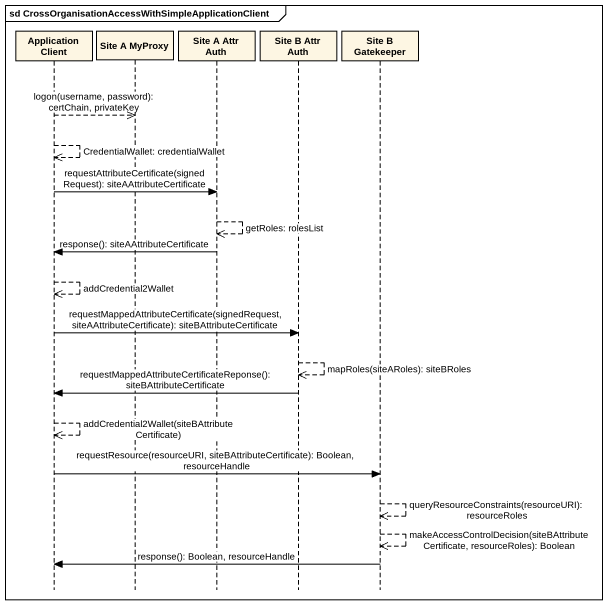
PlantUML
@startuml
mainframe sd CrossOrganisationAccessWithSimpleApplicationClient
hide footbox
participant "Application Client" as Application_Client
participant "Site A MyProxy" as Site_A_MyProxy
participant "Site A Attr Auth" as Site_A_Attr_Auth
participant "Site B Attr Auth" as Site_B_Attr_Auth
participant "Site B Gatekeeper" as Site_B_Gatekeeper

Application_Client -->> Site_A_MyProxy : logon(username, password): certChain, privateKey
Application_Client -->> Application_Client : CredentialWallet: credentialWallet
Application_Client -> Site_A_Attr_Auth : requestAttributeCertificate(signedRequest): siteAAttributeCertificate
Site_A_Attr_Auth -->> Site_A_Attr_Auth : getRoles: rolesList
Site_A_Attr_Auth -> Application_Client : response(): siteAAttributeCertificate
Application_Client -->> Application_Client : addCredential2Wallet
Application_Client -> Site_B_Attr_Auth : requestMappedAttributeCertificate(signedRequest, siteAAttributeCertificate): siteBAttributeCertificate
Site_B_Attr_Auth -->> Site_B_Attr_Auth : mapRoles(siteARoles): siteBRoles
Site_B_Attr_Auth -> Application_Client : requestMappedAttributeCertificateReponse(): siteBAttributeCertificate
Application_Client -->> Application_Client : addCredential2Wallet(siteBAttributeCertificate)
Application_Client -> Site_B_Gatekeeper : requestResource(resourceURI, siteBAttributeCertificate): Boolean, resourceHandle
Site_B_Gatekeeper -->> Site_B_Gatekeeper : queryResourceConstraints(resourceURI): resourceRoles
Site_B_Gatekeeper -->> Site_B_Gatekeeper : makeAccessControlDecision(siteBAttributeCertificate, resourceRoles): Boolean
Site_B_Gatekeeper -> Application_Client : response(): Boolean, resourceHandle
@enduml
